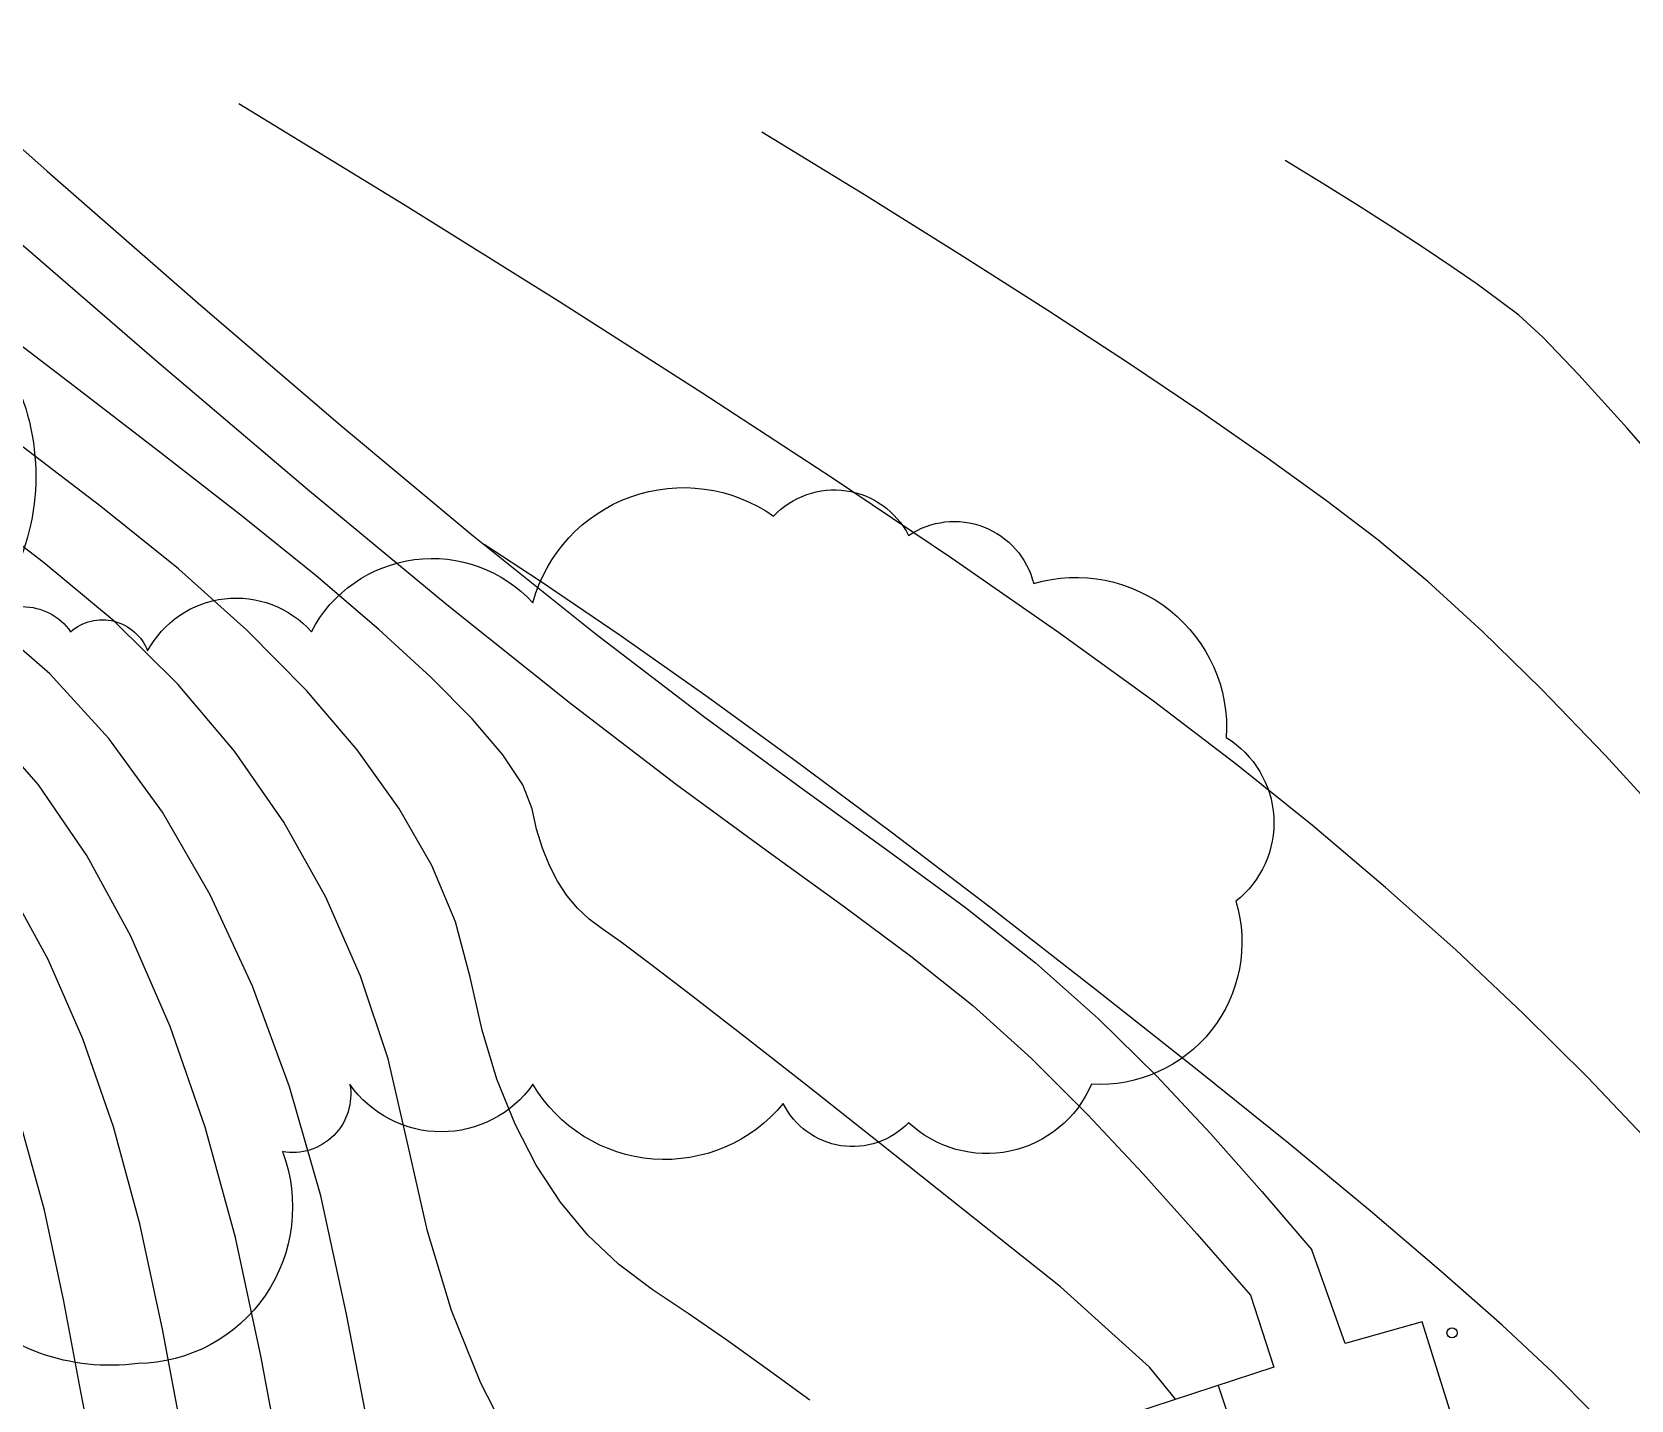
# Model space of a CAD drawing. Extents: x 351134 to 737836, y 2693212 to 3319468.
# Drawn here: x 578336 to 609948, y 3224268 to 3251309 of the extents above; entities that cross this region are included whole.
import ezdxf

# ---------------------------------------------------------------- set-up
doc = ezdxf.new("R2010")
doc.units = 0
doc.linetypes.add('0', pattern=[1, 1])
for name, color, linetype in [('00景观层', 10, 'CONTINUOUS'), ('DGX', 8, 'CONTINUOUS'), ('交通3', 1, '0'), ('原有道路', 7, 'CONTINUOUS'), ('地貌3', 4, '0'), ('房屋2', 8, '0'), ('绿化', 3, 'CONTINUOUS')]:
    doc.layers.add(name, color=color, linetype=linetype)

msp = doc.modelspace()

# ---------------------------------------------------------------- linework, layer by layer
at = {"layer": '00景观层', "color": 1, "linetype": '0', "elevation": -364053.5147705078}
for points in [[(607131.4597991167, 3221629.853359894), (605817.757921153, 3225811.954357815), (604299.0325685095, 3225384.695821472)], [(607495.7842114698, 3220470.045709795), (605817.757921153, 3225811.954357339), (604299.0325685095, 3225384.695821472)]]:
    msp.add_lwpolyline(points, dxfattribs=at)
at = {"layer": '00景观层', "linetype": 'Continuous', "flags": 128}
for points, elevation in [([(602885.0237834591, 3224914.146010716), (597261.4088201139, 3223070.29246221)], -363994.9515380859), ([(602885.0237764011, 3224914.146013899), (597261.408813061, 3223070.292465376)], -363994.9515380859), ([(601786.145961723, 3224553.849335531), (603173.8590585801, 3220364.348916391)], -363514.1165771484), ([(601786.145954666, 3224553.849338711), (603173.8590515351, 3220364.348919575)], -363514.1165771484)]:
    msp.add_lwpolyline(points, dxfattribs=dict(at, elevation=elevation))
at = {"layer": '00景观层', "color": 2, "linetype": '0'}
for points, elevation in [([(602885.0237764011, 3224914.146013899), (597261.408813061, 3223070.292465376)], -363994.9515380859), ([(602885.023776429, 3224914.146013812), (597261.4088132994, 3223070.292465853)], -363994.9515380859), ([(601786.145954666, 3224553.849338711), (603173.8590514159, 3220364.348919575)], -363514.1165771484), ([(601786.1459547852, 3224553.849338711), (603173.8590515351, 3220364.348919575)], -363514.1165771484)]:
    msp.add_lwpolyline(points, dxfattribs=dict(at, elevation=elevation))
at = {"layer": 'DGX', "color": 8, "linetype": 'Continuous'}
for points in [[(613016.4419132998, 3226226.111275756), (612592.4076991889, 3226745.489082674), (611482.150757632, 3228060.240449766), (610316.2241701696, 3229359.405567984), (609094.6279370401, 3230642.984437326), (607817.3620578859, 3231910.977058271), (606484.4265331838, 3233163.383430342), (605095.8213623378, 3234400.203552584), (603651.546545944, 3235621.437426905), (602151.6020835254, 3236827.085052351), (600506.6000494573, 3238079.31992803), (598627.1525177571, 3239440.315552572), (596513.2594883058, 3240910.071927408), (594164.9209613416, 3242488.589051107), (591582.136936507, 3244175.866924623), (588764.9074141595, 3245971.905547003), (585713.2323940608, 3247876.704919199), (582427.1118763301, 3249890.265040735)], [(616395.8552955608, 3228920.106012321), (615388.5277491424, 3230153.929969172), (613764.8163085792, 3232112.04368482), (612231.8835345122, 3233907.643282274), (610789.7294268224, 3235540.728761534), (609438.3539853904, 3237011.300123075), (608177.7572104547, 3238319.357366899), (607007.939101896, 3239464.900493483), (605928.8996598336, 3240447.929501394), (604940.6388841483, 3241268.444391588), (603925.4232337091, 3242041.263158659), (602765.519167504, 3242881.203797201), (601460.9266852948, 3243788.266307215), (600011.6457873199, 3244762.450688223), (598417.6764734599, 3245803.756940702), (596679.0187435958, 3246912.185064653), (594795.6725979659, 3248087.735060076), (592767.6380365703, 3249330.40692697)], [(620030.3225762807, 3231303.930440841), (618184.647799215, 3233562.370856146), (616047.4818596456, 3236163.846919397), (614147.5428987357, 3238455.880996565), (612484.8309166047, 3240438.473086218), (611059.3459128949, 3242111.62318931), (609871.087887964, 3243475.331304888), (608920.0568415734, 3244529.597433905), (608206.2527739618, 3245274.421576361), (607729.6756847713, 3245709.803730825), (607344.2464179609, 3246003.206389288), (606903.8858171317, 3246322.092041353), (606408.5938822839, 3246666.460686544), (605858.3706131789, 3247036.312324862), (605253.2160101745, 3247431.646956781), (604593.1300730321, 3247852.464582304), (603878.1128019902, 3248298.765200953), (603108.1641968105, 3248770.548812727)], [(589946.607532582, 3220665.193265299), (589535.2639246795, 3221056.50824962), (588660.2195880029, 3222110.957885603), (587884.5968442771, 3223292.838691572), (587208.3956932637, 3224602.150667051), (586631.616135082, 3226038.893812994), (586154.2581697318, 3227603.0681294), (585776.3217973325, 3229294.673615316), (585376.2855841729, 3231010.783159117), (584832.6280968997, 3232648.469646791), (584145.349335632, 3234207.733078817), (583314.4493001315, 3235688.573455194), (582339.9279905173, 3237090.9907764), (581221.7854067895, 3238414.985041956), (579960.0215488288, 3239660.556251863), (578554.6364168737, 3240827.704406122), (577152.4749605271, 3241904.300436358)], [(589946.607532582, 3220665.193265299), (589535.2639246795, 3221056.50824962), (588660.2195880029, 3222110.957885603), (587884.5968442771, 3223292.838691572), (587208.3956932637, 3224602.150667051), (586631.616135082, 3226038.893812994), (586154.2581697318, 3227603.0681294), (585776.3217973325, 3229294.673615316), (585376.2855841729, 3231010.783159117), (584832.6280968997, 3232648.469646791), (584145.349335632, 3234207.733078817), (583314.4493001315, 3235688.573455194), (582339.9279905173, 3237090.9907764), (581221.7854067895, 3238414.985041956), (579960.0215488288, 3239660.556251863), (578554.6364168737, 3240827.704406122), (577152.4749605271, 3241904.300436358)], [(589946.607532582, 3220665.193265299), (589535.2639246795, 3221056.50824962), (588660.2195880029, 3222110.957885603), (587884.5968442771, 3223292.838691572), (587208.3956932637, 3224602.150667051), (586631.616135082, 3226038.893812994), (586154.2581697318, 3227603.0681294), (585776.3217973325, 3229294.673615316), (585376.2855841729, 3231010.783159117), (584832.6280968997, 3232648.469646791), (584145.349335632, 3234207.733078817), (583314.4493001315, 3235688.573455194), (582339.9279905173, 3237090.9907764), (581221.7854067895, 3238414.985041956), (579960.0215488288, 3239660.556251863), (578554.6364168737, 3240827.704406122), (577152.4749605271, 3241904.300436358)], [(589946.607532582, 3220665.193265299), (589535.2639246795, 3221056.50824962), (588660.2195880029, 3222110.957885603), (587884.5968442771, 3223292.838691572), (587208.3956932637, 3224602.150667051), (586631.616135082, 3226038.893812994), (586154.2581697318, 3227603.0681294), (585776.3217973325, 3229294.673615316), (585376.2855841729, 3231010.783159117), (584832.6280968997, 3232648.469646791), (584145.349335632, 3234207.733078817), (583314.4493001315, 3235688.573455194), (582339.9279905173, 3237090.9907764), (581221.7854067895, 3238414.985041956), (579960.0215488288, 3239660.556251863), (578554.6364168737, 3240827.704406122), (577152.4749605271, 3241904.300436358)], [(589946.607532582, 3220665.193265299), (589535.2639246795, 3221056.50824962), (588660.2195880029, 3222110.957885603), (587884.5968442771, 3223292.838691572), (587208.3956932637, 3224602.150667051), (586631.616135082, 3226038.893812994), (586154.2581697318, 3227603.0681294), (585776.3217973325, 3229294.673615316), (585376.2855841729, 3231010.783159117), (584832.6280968997, 3232648.469646791), (584145.349335632, 3234207.733078817), (583314.4493001315, 3235688.573455194), (582339.9279905173, 3237090.9907764), (581221.7854067895, 3238414.985041956), (579960.0215488288, 3239660.556251863), (578554.6364168737, 3240827.704406122), (577152.4749605271, 3241904.300436358)], [(589946.607532582, 3220665.193265299), (589535.2639246795, 3221056.50824962), (588660.2195880029, 3222110.957885603), (587884.5968442771, 3223292.838691572), (587208.3956932637, 3224602.150667051), (586631.616135082, 3226038.893812994), (586154.2581697318, 3227603.0681294), (585776.3217973325, 3229294.673615316), (585376.2855841729, 3231010.783159117), (584832.6280968997, 3232648.469646791), (584145.349335632, 3234207.733078817), (583314.4493001315, 3235688.573455194), (582339.9279905173, 3237090.9907764), (581221.7854067895, 3238414.985041956), (579960.0215488288, 3239660.556251863), (578554.6364168737, 3240827.704406122), (577152.4749605271, 3241904.300436358)], [(589946.607532582, 3220665.193265299), (589535.2639246795, 3221056.50824962), (588660.2195880029, 3222110.957885603), (587884.5968442771, 3223292.838691572), (587208.3956932637, 3224602.150667051), (586631.616135082, 3226038.893812994), (586154.2581697318, 3227603.0681294), (585776.3217973325, 3229294.673615316), (585376.2855841729, 3231010.783159117), (584832.6280968997, 3232648.469646791), (584145.349335632, 3234207.733078817), (583314.4493001315, 3235688.573455194), (582339.9279905173, 3237090.9907764), (581221.7854067895, 3238414.985041956), (579960.0215488288, 3239660.556251863), (578554.6364168737, 3240827.704406122), (577152.4749605271, 3241904.300436358)], [(589946.607532582, 3220665.193265299), (589535.2639246795, 3221056.50824962), (588660.2195880029, 3222110.957885603), (587884.5968442771, 3223292.838691572), (587208.3956932637, 3224602.150667051), (586631.616135082, 3226038.893812994), (586154.2581697318, 3227603.0681294), (585776.3217973325, 3229294.673615316), (585376.2855841729, 3231010.783159117), (584832.6280968997, 3232648.469646791), (584145.349335632, 3234207.733078817), (583314.4493001315, 3235688.573455194), (582339.9279905173, 3237090.9907764), (581221.7854067895, 3238414.985041956), (579960.0215488288, 3239660.556251863), (578554.6364168737, 3240827.704406122), (577152.4749605271, 3241904.300436358)], [(589946.607532582, 3220665.193265299), (589535.2639246795, 3221056.50824962), (588660.2195880029, 3222110.957885603), (587884.5968442771, 3223292.838691572), (587208.3956932637, 3224602.150667051), (586631.616135082, 3226038.893812994), (586154.2581697318, 3227603.0681294), (585776.3217973325, 3229294.673615316), (585376.2855841729, 3231010.783159117), (584832.6280968997, 3232648.469646791), (584145.349335632, 3234207.733078817), (583314.4493001315, 3235688.573455194), (582339.9279905173, 3237090.9907764), (581221.7854067895, 3238414.985041956), (579960.0215488288, 3239660.556251863), (578554.6364168737, 3240827.704406122), (577152.4749605271, 3241904.300436358)], [(589946.607532582, 3220665.193265299), (589535.2639246795, 3221056.50824962), (588660.2195880029, 3222110.957885603), (587884.5968442771, 3223292.838691572), (587208.3956932637, 3224602.150667051), (586631.616135082, 3226038.893812994), (586154.2581697318, 3227603.0681294), (585776.3217973325, 3229294.673615316), (585376.2855841729, 3231010.783159117), (584832.6280968997, 3232648.469646791), (584145.349335632, 3234207.733078817), (583314.4493001315, 3235688.573455194), (582339.9279905173, 3237090.9907764), (581221.7854067895, 3238414.985041956), (579960.0215488288, 3239660.556251863), (578554.6364168737, 3240827.704406122), (577152.4749605271, 3241904.300436358)], [(589946.607532582, 3220665.193265299), (589535.2639246795, 3221056.50824962), (588660.2195880029, 3222110.957885603), (587884.5968442771, 3223292.838691572), (587208.3956932637, 3224602.150667051), (586631.616135082, 3226038.893812994), (586154.2581697318, 3227603.0681294), (585776.3217973325, 3229294.673615316), (585376.2855841729, 3231010.783159117), (584832.6280968997, 3232648.469646791), (584145.349335632, 3234207.733078817), (583314.4493001315, 3235688.573455194), (582339.9279905173, 3237090.9907764), (581221.7854067895, 3238414.985041956), (579960.0215488288, 3239660.556251863), (578554.6364168737, 3240827.704406122), (577152.4749605271, 3241904.300436358)], [(589946.607532582, 3220665.193265299), (589535.2639246795, 3221056.50824962), (588660.2195880029, 3222110.957885603), (587884.5968442771, 3223292.838691572), (587208.3956932637, 3224602.150667051), (586631.616135082, 3226038.893812994), (586154.2581697318, 3227603.0681294), (585776.3217973325, 3229294.673615316), (585376.2855841729, 3231010.783159117), (584832.6280968997, 3232648.469646791), (584145.349335632, 3234207.733078817), (583314.4493001315, 3235688.573455194), (582339.9279905173, 3237090.9907764), (581221.7854067895, 3238414.985041956), (579960.0215488288, 3239660.556251863), (578554.6364168737, 3240827.704406122), (577152.4749605271, 3241904.300436358)], [(589946.607532582, 3220665.193265299), (589535.2639246795, 3221056.50824962), (588660.2195880029, 3222110.957885603), (587884.5968442771, 3223292.838691572), (587208.3956932637, 3224602.150667051), (586631.616135082, 3226038.893812994), (586154.2581697318, 3227603.0681294), (585776.3217973325, 3229294.673615316), (585376.2855841729, 3231010.783159117), (584832.6280968997, 3232648.469646791), (584145.349335632, 3234207.733078817), (583314.4493001315, 3235688.573455194), (582339.9279905173, 3237090.9907764), (581221.7854067895, 3238414.985041956), (579960.0215488288, 3239660.556251863), (578554.6364168737, 3240827.704406122), (577152.4749605271, 3241904.300436358)], [(589946.607532582, 3220665.193265299), (589535.2639246795, 3221056.50824962), (588660.2195880029, 3222110.957885603), (587884.5968442771, 3223292.838691572), (587208.3956932637, 3224602.150667051), (586631.616135082, 3226038.893812994), (586154.2581697318, 3227603.0681294), (585776.3217973325, 3229294.673615316), (585376.2855841729, 3231010.783159117), (584832.6280968997, 3232648.469646791), (584145.349335632, 3234207.733078817), (583314.4493001315, 3235688.573455194), (582339.9279905173, 3237090.9907764), (581221.7854067895, 3238414.985041956), (579960.0215488288, 3239660.556251863), (578554.6364168737, 3240827.704406122), (577152.4749605271, 3241904.300436358)], [(589946.607532582, 3220665.193265299), (589535.2639246795, 3221056.50824962), (588660.2195880029, 3222110.957885603), (587884.5968442771, 3223292.838691572), (587208.3956932637, 3224602.150667051), (586631.616135082, 3226038.893812994), (586154.2581697318, 3227603.0681294), (585776.3217973325, 3229294.673615316), (585376.2855841729, 3231010.783159117), (584832.6280968997, 3232648.469646791), (584145.349335632, 3234207.733078817), (583314.4493001315, 3235688.573455194), (582339.9279905173, 3237090.9907764), (581221.7854067895, 3238414.985041956), (579960.0215488288, 3239660.556251863), (578554.6364168737, 3240827.704406122), (577152.4749605271, 3241904.300436358)], [(589946.607532582, 3220665.193265299), (589535.2639246795, 3221056.50824962), (588660.2195880029, 3222110.957885603), (587884.5968442771, 3223292.838691572), (587208.3956932637, 3224602.150667051), (586631.616135082, 3226038.893812994), (586154.2581697318, 3227603.0681294), (585776.3217973325, 3229294.673615316), (585376.2855841729, 3231010.783159117), (584832.6280968997, 3232648.469646791), (584145.349335632, 3234207.733078817), (583314.4493001315, 3235688.573455194), (582339.9279905173, 3237090.9907764), (581221.7854067895, 3238414.985041956), (579960.0215488288, 3239660.556251863), (578554.6364168737, 3240827.704406122), (577152.4749605271, 3241904.300436358)], [(589946.607532582, 3220665.193265299), (589535.2639246795, 3221056.50824962), (588660.2195880029, 3222110.957885603), (587884.5968442771, 3223292.838691572), (587208.3956932637, 3224602.150667051), (586631.616135082, 3226038.893812994), (586154.2581697318, 3227603.0681294), (585776.3217973325, 3229294.673615316), (585376.2855841729, 3231010.783159117), (584832.6280968997, 3232648.469646791), (584145.349335632, 3234207.733078817), (583314.4493001315, 3235688.573455194), (582339.9279905173, 3237090.9907764), (581221.7854067895, 3238414.985041956), (579960.0215488288, 3239660.556251863), (578554.6364168737, 3240827.704406122), (577152.4749605271, 3241904.300436358)], [(589946.607532582, 3220665.193265299), (589535.2639246795, 3221056.50824962), (588660.2195880029, 3222110.957885603), (587884.5968442771, 3223292.838691572), (587208.3956932637, 3224602.150667051), (586631.616135082, 3226038.893812994), (586154.2581697318, 3227603.0681294), (585776.3217973325, 3229294.673615316), (585376.2855841729, 3231010.783159117), (584832.6280968997, 3232648.469646791), (584145.349335632, 3234207.733078817), (583314.4493001315, 3235688.573455194), (582339.9279905173, 3237090.9907764), (581221.7854067895, 3238414.985041956), (579960.0215488288, 3239660.556251863), (578554.6364168737, 3240827.704406122), (577152.4749605271, 3241904.300436358)], [(589946.607532582, 3220665.193265299), (589535.2639246795, 3221056.50824962), (588660.2195880029, 3222110.957885603), (587884.5968442771, 3223292.838691572), (587208.3956932637, 3224602.150667051), (586631.616135082, 3226038.893812994), (586154.2581697318, 3227603.0681294), (585776.3217973325, 3229294.673615316), (585376.2855841729, 3231010.783159117), (584832.6280968997, 3232648.469646791), (584145.349335632, 3234207.733078817), (583314.4493001315, 3235688.573455194), (582339.9279905173, 3237090.9907764), (581221.7854067895, 3238414.985041956), (579960.0215488288, 3239660.556251863), (578554.6364168737, 3240827.704406122), (577152.4749605271, 3241904.300436358)], [(589917.4947100494, 3220692.888563017), (589535.2639246795, 3221056.50824962), (588660.2195880029, 3222110.957885603), (587884.5968442771, 3223292.838691572), (587208.3956932637, 3224602.150667051), (586631.616135082, 3226038.893812994), (586154.2581697318, 3227603.0681294), (585776.3217973325, 3229294.673615316), (585376.2855841729, 3231010.783159117), (584832.6280968997, 3232648.469646791), (584145.349335632, 3234207.733078817), (583314.4493001315, 3235688.573455194), (582339.9279905173, 3237090.9907764), (581221.7854067895, 3238414.985041956), (579960.0215488288, 3239660.556251863), (578554.6364168737, 3240827.704406122), (577152.4749605271, 3241904.300436358)], [(585996.6422900769, 3219368.000414709), (585841.378272495, 3219936.437073568), (585427.571626744, 3221669.872466425), (584997.9820830438, 3223679.539627413), (584552.6096413943, 3225965.438555578), (584044.4415627334, 3228301.506479124), (583426.465108237, 3230461.680622915), (582698.680277786, 3232445.960987906), (581861.0870714996, 3234254.347574095), (580913.6854893777, 3235886.840381006), (579856.4755314204, 3237343.439409117), (578689.4571975085, 3238624.144658426), (577412.6304878804, 3239728.956128935)], [(584067.4474095914, 3218734.44096456), (584021.7734365079, 3218973.319634298), (583688.8819050405, 3220729.952233652), (583304.0023696038, 3222774.068670134), (582867.1348300788, 3225105.668943266), (582359.0605080936, 3227482.914281706), (581760.5606257531, 3229663.965913157), (581071.6351825807, 3231648.823837618), (580292.284179053, 3233437.488054613), (579422.5076148126, 3235029.958564619), (578462.3054900977, 3236426.235367159), (577411.6778046701, 3237626.318462233)], [(582362.2857942197, 3218174.45541511), (582255.4543382737, 3218698.134960989), (581974.1245748613, 3220117.440016607), (581657.1451623056, 3221751.745182852), (581304.5161007259, 3223601.050459723), (580916.2373900029, 3225665.355847696), (580470.4652535531, 3227751.093480448), (579945.3559146735, 3229664.695494513), (579340.909373245, 3231406.161889414), (578657.1256293866, 3232975.492664198), (577894.0046832177, 3234372.687820772)], [(580702.8755300853, 3217629.494891027), (580470.676418266, 3218665.154085974), (580208.2317128989, 3219892.099050859), (579926.4757133338, 3221261.560400347), (579625.4084196899, 3222773.538133482), (579305.0298318479, 3224428.032250265), (578965.3399499271, 3226225.04275165), (578581.8699988935, 3228019.27267919), (578130.1512034747, 3229665.425075392)]]:
    msp.add_lwpolyline(points, dxfattribs=at)
for points, elevation in [([(600948.3872154567, 3224279.167579512), (600427.2370895955, 3224918.198342661), (598667.4434282396, 3226505.373792986), (596777.8526857707, 3228010.318449358), (595104.5375878427, 3229337.964824537), (593647.4981343362, 3230488.312919477), (592406.7343251321, 3231461.362733225), (591382.2461604688, 3232257.114266256), (590574.033640227, 3232875.567518572), (589982.0967644069, 3233316.722489695), (589606.4355330083, 3233580.579180101), (589350.7480276439, 3233770.957107405), (589118.7323301646, 3233991.675789694), (588910.3884405706, 3234242.735226969), (588725.7163586232, 3234524.135418753), (588564.7160845611, 3234835.876365522), (588427.3876183841, 3235177.958066801), (588313.7309599731, 3235550.380523066), (588223.746109328, 3235953.143734316), (588039.9736272905, 3236429.336518148), (587644.954074702, 3237022.04769359), (587038.6874513242, 3237731.277260164), (586221.1737573955, 3238557.025217871), (585192.4129929158, 3239499.29156671), (583952.4051575277, 3240558.076307158), (582501.1502515886, 3241733.379438738), (580838.6482752177, 3243025.200961451), (579174.4496447656, 3244298.192448954), (577718.1047772977, 3245417.005475382)], 11698.00000000006), ([(600948.3872154567, 3224279.167579512), (600427.2370895955, 3224918.198342661), (598667.4434282396, 3226505.373792986), (596777.8526857707, 3228010.318449358), (595104.5375878427, 3229337.964824537), (593647.4981343362, 3230488.312919477), (592406.7343251321, 3231461.362733225), (591382.2461604688, 3232257.114266256), (590574.033640227, 3232875.567518572), (589982.0967644069, 3233316.722489695), (589606.4355330083, 3233580.579180101), (589350.7480276439, 3233770.957107405), (589118.7323301646, 3233991.675789694), (588910.3884405706, 3234242.735226969), (588725.7163586232, 3234524.135418753), (588564.7160845611, 3234835.876365522), (588427.3876183841, 3235177.958066801), (588313.7309599731, 3235550.380523066), (588223.746109328, 3235953.143734316), (588039.9736272905, 3236429.336518148), (587644.954074702, 3237022.04769359), (587038.6874513242, 3237731.277260164), (586221.1737573955, 3238557.025217871), (585192.4129929158, 3239499.29156671), (583952.4051575277, 3240558.076307158), (582501.1502515886, 3241733.379438738), (580838.6482752177, 3243025.200961451), (579174.4496447656, 3244298.192448954), (577718.1047772977, 3245417.005475382)], 11698.00000000006), ([(600948.3872154567, 3224279.167579512), (600427.2370895955, 3224918.198342661), (598667.4434282396, 3226505.373792986), (596777.8526857707, 3228010.318449358), (595104.5375878427, 3229337.964824537), (593647.4981343362, 3230488.312919477), (592406.7343251321, 3231461.362733225), (591382.2461604688, 3232257.114266256), (590574.033640227, 3232875.567518572), (589982.0967644069, 3233316.722489695), (589606.4355330083, 3233580.579180101), (589350.7480276439, 3233770.957107405), (589118.7323301646, 3233991.675789694), (588910.3884405706, 3234242.735226969), (588725.7163586232, 3234524.135418753), (588564.7160845611, 3234835.876365522), (588427.3876183841, 3235177.958066801), (588313.7309599731, 3235550.380523066), (588223.746109328, 3235953.143734316), (588039.9736272905, 3236429.336518148), (587644.954074702, 3237022.04769359), (587038.6874513242, 3237731.277260164), (586221.1737573955, 3238557.025217871), (585192.4129929158, 3239499.29156671), (583952.4051575277, 3240558.076307158), (582501.1502515886, 3241733.379438738), (580838.6482752177, 3243025.200961451), (579174.4496447656, 3244298.192448954), (577718.1047772977, 3245417.005475382)], 11698.00000000006), ([(600948.3872154567, 3224279.167579512), (600427.2370895955, 3224918.198342661), (598667.4434282396, 3226505.373792986), (596777.8526857707, 3228010.318449358), (595104.5375878427, 3229337.964824537), (593647.4981343362, 3230488.312919477), (592406.7343251321, 3231461.362733225), (591382.2461604688, 3232257.114266256), (590574.033640227, 3232875.567518572), (589982.0967644069, 3233316.722489695), (589606.4355330083, 3233580.579180101), (589350.7480276439, 3233770.957107405), (589118.7323301646, 3233991.675789694), (588910.3884405706, 3234242.735226969), (588725.7163586232, 3234524.135418753), (588564.7160845611, 3234835.876365522), (588427.3876183841, 3235177.958066801), (588313.7309599731, 3235550.380523066), (588223.746109328, 3235953.143734316), (588039.9736272905, 3236429.336518148), (587644.954074702, 3237022.04769359), (587038.6874513242, 3237731.277260164), (586221.1737573955, 3238557.025217871), (585192.4129929158, 3239499.29156671), (583952.4051575277, 3240558.076307158), (582501.1502515886, 3241733.379438738), (580838.6482752177, 3243025.200961451), (579174.4496447656, 3244298.192448954), (577718.1047772977, 3245417.005475382)], 11698.00000000006), ([(600948.3872154567, 3224279.167579512), (600427.2370895955, 3224918.198342661), (598667.4434282396, 3226505.373792986), (596777.8526857707, 3228010.318449358), (595104.5375878427, 3229337.964824537), (593647.4981343362, 3230488.312919477), (592406.7343251321, 3231461.362733225), (591382.2461604688, 3232257.114266256), (590574.033640227, 3232875.567518572), (589982.0967644069, 3233316.722489695), (589606.4355330083, 3233580.579180101), (589350.7480276439, 3233770.957107405), (589118.7323301646, 3233991.675789694), (588910.3884405706, 3234242.735226969), (588725.7163586232, 3234524.135418753), (588564.7160845611, 3234835.876365522), (588427.3876183841, 3235177.958066801), (588313.7309599731, 3235550.380523066), (588223.746109328, 3235953.143734316), (588039.9736272905, 3236429.336518148), (587644.954074702, 3237022.04769359), (587038.6874513242, 3237731.277260164), (586221.1737573955, 3238557.025217871), (585192.4129929158, 3239499.29156671), (583952.4051575277, 3240558.076307158), (582501.1502515886, 3241733.379438738), (580838.6482752177, 3243025.200961451), (579174.4496447656, 3244298.192448954), (577718.1047772977, 3245417.005475382)], 11698.00000000006), ([(600948.3872154567, 3224279.167579512), (600427.2370895955, 3224918.198342661), (598667.4434282396, 3226505.373792986), (596777.8526857707, 3228010.318449358), (595104.5375878427, 3229337.964824537), (593647.4981343362, 3230488.312919477), (592406.7343251321, 3231461.362733225), (591382.2461604688, 3232257.114266256), (590574.033640227, 3232875.567518572), (589982.0967644069, 3233316.722489695), (589606.4355330083, 3233580.579180101), (589350.7480276439, 3233770.957107405), (589118.7323301646, 3233991.675789694), (588910.3884405706, 3234242.735226969), (588725.7163586232, 3234524.135418753), (588564.7160845611, 3234835.876365522), (588427.3876183841, 3235177.958066801), (588313.7309599731, 3235550.380523066), (588223.746109328, 3235953.143734316), (588039.9736272905, 3236429.336518148), (587644.954074702, 3237022.04769359), (587038.6874513242, 3237731.277260164), (586221.1737573955, 3238557.025217871), (585192.4129929158, 3239499.29156671), (583952.4051575277, 3240558.076307158), (582501.1502515886, 3241733.379438738), (580838.6482752177, 3243025.200961451), (579174.4496447656, 3244298.192448954), (577718.1047772977, 3245417.005475382)], 11698.00000000006), ([(600948.3872154567, 3224279.167579512), (600427.2370895955, 3224918.198342661), (598667.4434282396, 3226505.373792986), (596777.8526857707, 3228010.318449358), (595104.5375878427, 3229337.964824537), (593647.4981343362, 3230488.312919477), (592406.7343251321, 3231461.362733225), (591382.2461604688, 3232257.114266256), (590574.033640227, 3232875.567518572), (589982.0967644069, 3233316.722489695), (589606.4355330083, 3233580.579180101), (589350.7480276439, 3233770.957107405), (589118.7323301646, 3233991.675789694), (588910.3884405706, 3234242.735226969), (588725.7163586232, 3234524.135418753), (588564.7160845611, 3234835.876365522), (588427.3876183841, 3235177.958066801), (588313.7309599731, 3235550.380523066), (588223.746109328, 3235953.143734316), (588039.9736272905, 3236429.336518148), (587644.954074702, 3237022.04769359), (587038.6874513242, 3237731.277260164), (586221.1737573955, 3238557.025217871), (585192.4129929158, 3239499.29156671), (583952.4051575277, 3240558.076307158), (582501.1502515886, 3241733.379438738), (580838.6482752177, 3243025.200961451), (579174.4496447656, 3244298.192448954), (577718.1047772977, 3245417.005475382)], 11698.00000000006), ([(600948.3872154567, 3224279.167579512), (600427.2370895955, 3224918.198342661), (598667.4434282396, 3226505.373792986), (596777.8526857707, 3228010.318449358), (595104.5375878427, 3229337.964824537), (593647.4981343362, 3230488.312919477), (592406.7343251321, 3231461.362733225), (591382.2461604688, 3232257.114266256), (590574.033640227, 3232875.567518572), (589982.0967644069, 3233316.722489695), (589606.4355330083, 3233580.579180101), (589350.7480276439, 3233770.957107405), (589118.7323301646, 3233991.675789694), (588910.3884405706, 3234242.735226969), (588725.7163586232, 3234524.135418753), (588564.7160845611, 3234835.876365522), (588427.3876183841, 3235177.958066801), (588313.7309599731, 3235550.380523066), (588223.746109328, 3235953.143734316), (588039.9736272905, 3236429.336518148), (587644.954074702, 3237022.04769359), (587038.6874513242, 3237731.277260164), (586221.1737573955, 3238557.025217871), (585192.4129929158, 3239499.29156671), (583952.4051575277, 3240558.076307158), (582501.1502515886, 3241733.379438738), (580838.6482752177, 3243025.200961451), (579174.4496447656, 3244298.192448954), (577718.1047772977, 3245417.005475382)], 11698.00000000006), ([(600948.3872154567, 3224279.167579512), (600427.2370895955, 3224918.198342661), (598667.4434282396, 3226505.373792986), (596777.8526857707, 3228010.318449358), (595104.5375878427, 3229337.964824537), (593647.4981343362, 3230488.312919477), (592406.7343251321, 3231461.362733225), (591382.2461604688, 3232257.114266256), (590574.033640227, 3232875.567518572), (589982.0967644069, 3233316.722489695), (589606.4355330083, 3233580.579180101), (589350.7480276439, 3233770.957107405), (589118.7323301646, 3233991.675789694), (588910.3884405706, 3234242.735226969), (588725.7163586232, 3234524.135418753), (588564.7160845611, 3234835.876365522), (588427.3876183841, 3235177.958066801), (588313.7309599731, 3235550.380523066), (588223.746109328, 3235953.143734316), (588039.9736272905, 3236429.336518148), (587644.954074702, 3237022.04769359), (587038.6874513242, 3237731.277260164), (586221.1737573955, 3238557.025217871), (585192.4129929158, 3239499.29156671), (583952.4051575277, 3240558.076307158), (582501.1502515886, 3241733.379438738), (580838.6482752177, 3243025.200961451), (579174.4496447656, 3244298.192448954), (577718.1047772977, 3245417.005475382)], 11698.00000000006), ([(600948.3872154567, 3224279.167579512), (600427.2370895955, 3224918.198342661), (598667.4434282396, 3226505.373792986), (596777.8526857707, 3228010.318449358), (595104.5375878427, 3229337.964824537), (593647.4981343362, 3230488.312919477), (592406.7343251321, 3231461.362733225), (591382.2461604688, 3232257.114266256), (590574.033640227, 3232875.567518572), (589982.0967644069, 3233316.722489695), (589606.4355330083, 3233580.579180101), (589350.7480276439, 3233770.957107405), (589118.7323301646, 3233991.675789694), (588910.3884405706, 3234242.735226969), (588725.7163586232, 3234524.135418753), (588564.7160845611, 3234835.876365522), (588427.3876183841, 3235177.958066801), (588313.7309599731, 3235550.380523066), (588223.746109328, 3235953.143734316), (588039.9736272905, 3236429.336518148), (587644.954074702, 3237022.04769359), (587038.6874513242, 3237731.277260164), (586221.1737573955, 3238557.025217871), (585192.4129929158, 3239499.29156671), (583952.4051575277, 3240558.076307158), (582501.1502515886, 3241733.379438738), (580838.6482752177, 3243025.200961451), (579174.4496447656, 3244298.192448954), (577718.1047772977, 3245417.005475382)], 11698.00000000006), ([(600948.3872154567, 3224279.167579512), (600427.2370895955, 3224918.198342661), (598667.4434282396, 3226505.373792986), (596777.8526857707, 3228010.318449358), (595104.5375878427, 3229337.964824537), (593647.4981343362, 3230488.312919477), (592406.7343251321, 3231461.362733225), (591382.2461604688, 3232257.114266256), (590574.033640227, 3232875.567518572), (589982.0967644069, 3233316.722489695), (589606.4355330083, 3233580.579180101), (589350.7480276439, 3233770.957107405), (589118.7323301646, 3233991.675789694), (588910.3884405706, 3234242.735226969), (588725.7163586232, 3234524.135418753), (588564.7160845611, 3234835.876365522), (588427.3876183841, 3235177.958066801), (588313.7309599731, 3235550.380523066), (588223.746109328, 3235953.143734316), (588039.9736272905, 3236429.336518148), (587644.954074702, 3237022.04769359), (587038.6874513242, 3237731.277260164), (586221.1737573955, 3238557.025217871), (585192.4129929158, 3239499.29156671), (583952.4051575277, 3240558.076307158), (582501.1502515886, 3241733.379438738), (580838.6482752177, 3243025.200961451), (579174.4496447656, 3244298.192448954), (577718.1047772977, 3245417.005475382)], 11698.00000000006), ([(600948.3872154567, 3224279.167579512), (600427.2370895955, 3224918.198342661), (598667.4434282396, 3226505.373792986), (596777.8526857707, 3228010.318449358), (595104.5375878427, 3229337.964824537), (593647.4981343362, 3230488.312919477), (592406.7343251321, 3231461.362733225), (591382.2461604688, 3232257.114266256), (590574.033640227, 3232875.567518572), (589982.0967644069, 3233316.722489695), (589606.4355330083, 3233580.579180101), (589350.7480276439, 3233770.957107405), (589118.7323301646, 3233991.675789694), (588910.3884405706, 3234242.735226969), (588725.7163586232, 3234524.135418753), (588564.7160845611, 3234835.876365522), (588427.3876183841, 3235177.958066801), (588313.7309599731, 3235550.380523066), (588223.746109328, 3235953.143734316), (588039.9736272905, 3236429.336518148), (587644.954074702, 3237022.04769359), (587038.6874513242, 3237731.277260164), (586221.1737573955, 3238557.025217871), (585192.4129929158, 3239499.29156671), (583952.4051575277, 3240558.076307158), (582501.1502515886, 3241733.379438738), (580838.6482752177, 3243025.200961451), (579174.4496447656, 3244298.192448954), (577718.1047772977, 3245417.005475382)], 11698.00000000006), ([(600948.3872154567, 3224279.167579512), (600427.2370895955, 3224918.198342661), (598667.4434282396, 3226505.373792986), (596777.8526857707, 3228010.318449358), (595104.5375878427, 3229337.964824537), (593647.4981343362, 3230488.312919477), (592406.7343251321, 3231461.362733225), (591382.2461604688, 3232257.114266256), (590574.033640227, 3232875.567518572), (589982.0967644069, 3233316.722489695), (589606.4355330083, 3233580.579180101), (589350.7480276439, 3233770.957107405), (589118.7323301646, 3233991.675789694), (588910.3884405706, 3234242.735226969), (588725.7163586232, 3234524.135418753), (588564.7160845611, 3234835.876365522), (588427.3876183841, 3235177.958066801), (588313.7309599731, 3235550.380523066), (588223.746109328, 3235953.143734316), (588039.9736272905, 3236429.336518148), (587644.954074702, 3237022.04769359), (587038.6874513242, 3237731.277260164), (586221.1737573955, 3238557.025217871), (585192.4129929158, 3239499.29156671), (583952.4051575277, 3240558.076307158), (582501.1502515886, 3241733.379438738), (580838.6482752177, 3243025.200961451), (579174.4496447656, 3244298.192448954), (577718.1047772977, 3245417.005475382)], 11698.00000000006), ([(600948.3872154567, 3224279.167579512), (600427.2370895955, 3224918.198342661), (598667.4434282396, 3226505.373792986), (596777.8526857707, 3228010.318449358), (595104.5375878427, 3229337.964824537), (593647.4981343362, 3230488.312919477), (592406.7343251321, 3231461.362733225), (591382.2461604688, 3232257.114266256), (590574.033640227, 3232875.567518572), (589982.0967644069, 3233316.722489695), (589606.4355330083, 3233580.579180101), (589350.7480276439, 3233770.957107405), (589118.7323301646, 3233991.675789694), (588910.3884405706, 3234242.735226969), (588725.7163586232, 3234524.135418753), (588564.7160845611, 3234835.876365522), (588427.3876183841, 3235177.958066801), (588313.7309599731, 3235550.380523066), (588223.746109328, 3235953.143734316), (588039.9736272905, 3236429.336518148), (587644.954074702, 3237022.04769359), (587038.6874513242, 3237731.277260164), (586221.1737573955, 3238557.025217871), (585192.4129929158, 3239499.29156671), (583952.4051575277, 3240558.076307158), (582501.1502515886, 3241733.379438738), (580838.6482752177, 3243025.200961451), (579174.4496447656, 3244298.192448954), (577718.1047772977, 3245417.005475382)], 11698.00000000006), ([(600948.3872154567, 3224279.167579512), (600427.2370895955, 3224918.198342661), (598667.4434282396, 3226505.373792986), (596777.8526857707, 3228010.318449358), (595104.5375878427, 3229337.964824537), (593647.4981343362, 3230488.312919477), (592406.7343251321, 3231461.362733225), (591382.2461604688, 3232257.114266256), (590574.033640227, 3232875.567518572), (589982.0967644069, 3233316.722489695), (589606.4355330083, 3233580.579180101), (589350.7480276439, 3233770.957107405), (589118.7323301646, 3233991.675789694), (588910.3884405706, 3234242.735226969), (588725.7163586232, 3234524.135418753), (588564.7160845611, 3234835.876365522), (588427.3876183841, 3235177.958066801), (588313.7309599731, 3235550.380523066), (588223.746109328, 3235953.143734316), (588039.9736272905, 3236429.336518148), (587644.954074702, 3237022.04769359), (587038.6874513242, 3237731.277260164), (586221.1737573955, 3238557.025217871), (585192.4129929158, 3239499.29156671), (583952.4051575277, 3240558.076307158), (582501.1502515886, 3241733.379438738), (580838.6482752177, 3243025.200961451), (579174.4496447656, 3244298.192448954), (577718.1047772977, 3245417.005475382)], 11698.00000000006), ([(600948.3872154567, 3224279.167579512), (600427.2370895955, 3224918.198342661), (598667.4434282396, 3226505.373792986), (596777.8526857707, 3228010.318449358), (595104.5375878427, 3229337.964824537), (593647.4981343362, 3230488.312919477), (592406.7343251321, 3231461.362733225), (591382.2461604688, 3232257.114266256), (590574.033640227, 3232875.567518572), (589982.0967644069, 3233316.722489695), (589606.4355330083, 3233580.579180101), (589350.7480276439, 3233770.957107405), (589118.7323301646, 3233991.675789694), (588910.3884405706, 3234242.735226969), (588725.7163586232, 3234524.135418753), (588564.7160845611, 3234835.876365522), (588427.3876183841, 3235177.958066801), (588313.7309599731, 3235550.380523066), (588223.746109328, 3235953.143734316), (588039.9736272905, 3236429.336518148), (587644.954074702, 3237022.04769359), (587038.6874513242, 3237731.277260164), (586221.1737573955, 3238557.025217871), (585192.4129929158, 3239499.29156671), (583952.4051575277, 3240558.076307158), (582501.1502515886, 3241733.379438738), (580838.6482752177, 3243025.200961451), (579174.4496447656, 3244298.192448954), (577718.1047772977, 3245417.005475382)], 11698.00000000006), ([(593716.6768570754, 3224263.025156836), (592872.6254540298, 3224880.464793066), (592070.9999192569, 3225451.647284845), (591311.8002527568, 3225976.572631697), (590595.0264546487, 3226455.240834097), (589930.2389409158, 3226950.223445753), (589326.9981274221, 3227524.092019896), (588785.3040142867, 3228176.846556047), (588305.1566013906, 3228908.487055162), (587886.555888972, 3229719.013516287), (587529.5018766734, 3230608.425940374), (587233.9945648524, 3231576.724325994), (587000.0339533899, 3232623.908675055), (586708.1296057317, 3233720.059838633), (586238.7910859201, 3234835.258670191), (585592.0183935973, 3235969.505169729), (584767.8115287635, 3237122.799336771), (583766.1704917762, 3238295.141171793), (582587.0952822778, 3239486.530674795), (581230.5859003875, 3240696.967845778), (579696.6423461053, 3241926.452683786), (578163.4623027656, 3243101.246443132)], 12698.00000000006), ([(609890.0281242679, 3223222.230285611), (609796.287648997, 3223337.048196177), (609199.4852064464, 3224008.437215189), (608400.5648057077, 3224811.16785417), (607399.5264471385, 3225745.240113596), (606196.3701303813, 3226810.65399299), (604791.0958555553, 3228007.40949283), (603183.7036226604, 3229335.506612638), (601374.1934318158, 3230794.945352892), (599362.5652830217, 3232385.725713114), (597296.3988874767, 3233990.613719324), (595323.273956618, 3235492.375396589), (593443.190490565, 3236891.010745386), (591656.1484890792, 3238186.519765238), (589962.1479525182, 3239378.902456144), (588361.1888807628, 3240468.158818583), (587274.5456314895, 3241178.788854937)], 10698.00000000006)]:
    msp.add_lwpolyline(points, dxfattribs=dict(at, elevation=elevation))
at = {"layer": '交通3', "color": 6, "linetype": '0'}
for points, elevation in [([(575531.7661686752, 3251308.854221205), (578635.8893380973, 3248556.737315516), (581614.1207205865, 3245954.472756247), (584433.5105435464, 3243539.675046782), (587061.1090342614, 3241349.958688597), (589463.9664203736, 3239422.938183645), (591618.8818797681, 3237779.133167604), (593541.6503932092, 3236370.683821062), (595257.8158924195, 3235132.635453562), (596792.9223084066, 3234000.033377508), (598172.5135731313, 3232907.922903399), (599422.2086698625, 3231802.990562777), (600567.926790795, 3230678.487754683), (601635.6621795509, 3229539.307096342), (602651.4090803477, 3228390.34120355), (603641.1617372844, 3227236.482693056)], -365363.1766357421), ([(575531.7661686752, 3251308.854220728), (578635.8893382165, 3248556.737315039), (581614.1207205865, 3245954.472756247), (584433.5105436656, 3243539.675046305), (587061.1090343806, 3241349.95868812), (589463.9664204929, 3239422.938183168), (591618.8818798873, 3237779.133167604), (593541.6503933284, 3236370.683821062), (595257.8158924195, 3235132.635453085), (596792.9223085258, 3234000.033377508), (598172.5135732505, 3232907.922903399), (599422.2086701009, 3231802.9905623), (600567.926790795, 3230678.487754683), (601635.6621796701, 3229539.307095865), (602651.4090803477, 3228390.34120355), (603641.1617372844, 3227236.482693056)], -365363.1766357421), ([(577666.99804934, 3247507.448380331), (580803.2028532836, 3244800.68943725), (583786.5465005252, 3242272.372078756), (586540.5297137115, 3239993.18519483), (588988.6532158467, 3238033.81767259), (591078.1842654559, 3236437.397233347), (592851.4562606427, 3235136.806926588), (594374.5691350314, 3234037.368633608), (595713.6228222463, 3233044.404237131), (596934.7172559116, 3232063.235618929), (598094.6643576238, 3231017.727091173), (599213.1240031335, 3229905.912691454), (600300.4680568788, 3228744.368888239), (601367.0683822248, 3227549.672149042), (602423.296843848, 3226338.398940901)], -365873.6289062499), ([(577666.9980494592, 3247507.448380808), (580803.2028532836, 3244800.68943725), (583786.5465006444, 3242272.372078279), (586540.5297138307, 3239993.18519483), (588988.6532158467, 3238033.81767259), (591078.1842654559, 3236437.39723287), (592851.4562605235, 3235136.806926111), (594374.5691352698, 3234037.368633608), (595713.6228223655, 3233044.404236654), (596934.7172559116, 3232063.235618929), (598094.664357743, 3231017.727090696), (599213.1240031335, 3229905.912691454), (600300.468056998, 3228744.368887762), (601367.0683822248, 3227549.672149042), (602423.2968439672, 3226338.398940424)], -365873.6289062499), ([(604299.0325755689, 3225384.695818285), (603641.1617372844, 3227236.482693056)], -364022.1579589843), ([(604299.0325755689, 3225384.695818285), (603641.1617372844, 3227236.482693056)], -364022.1579589843), ([(602423.296843848, 3226338.398940901), (602871.6201997611, 3224955.490995745)], -364069.5517578124), ([(602423.2968439672, 3226338.398940424), (602885.023783487, 3224914.146010629)], -364069.5517578124)]:
    msp.add_lwpolyline(points, dxfattribs=dict(at, elevation=elevation))
at = {"layer": '原有道路', "color": 2, "linetype": '0'}
for points, elevation in [([(602885.023783487, 3224914.146010629), (597261.4088203523, 3223070.292462687)], -363994.9515380859), ([(601786.1459618423, 3224553.849335531), (603173.8590585801, 3220364.348916391)], -363514.1165771484)]:
    msp.add_lwpolyline(points, dxfattribs=dict(at, elevation=elevation))
at = {"layer": '地貌3', "color": 1, "linetype": '0', "elevation": -364053.5147705078}
for points in [[(607131.4598061654, 3221629.853356699), (605817.7579282138, 3225811.954354624), (604299.0325755689, 3225384.695818285)], [(607495.7842185149, 3220470.045706598), (605817.7579282138, 3225811.954354147), (604299.0325755689, 3225384.695818285)]]:
    msp.add_lwpolyline(points, dxfattribs=at)
at = {"layer": '地貌3', "color": 1, "linetype": '0'}
for centre in [(606409.7309281442, 3225595.847236017, -544829.6378173828), (606409.7309281442, 3225595.847236017, -544829.6378173827)]:
    msp.add_circle(centre, 100.0000047497451, dxfattribs=at)
at = {"layer": '房屋2', "color": 2, "linetype": '0'}
for points, elevation in [([(602885.0237834591, 3224914.146010716), (597261.4088201139, 3223070.29246221)], -363994.9515380859), ([(601786.145961723, 3224553.849335531), (603173.8590584609, 3220364.348916391)], -363514.1165771484)]:
    msp.add_lwpolyline(points, dxfattribs=dict(at, elevation=elevation))
at = {"layer": '绿化', "linetype": 'Continuous', "elevation": 13698.00000000006, "flags": 128}
msp.add_lwpolyline([(575672.1302238954, 3246685.879787278, -0.52056705), (577195.3397135986, 3239454.392449212, -0.52056705), (579099.3515758766, 3239454.392449212, -0.52056705), (580622.561065699, 3239073.787383866, -0.52056705), (583859.3812314523, 3239454.392449689, -0.52056705), (588238.6085143341, 3240025.298561883, -0.52056705), (592998.6365446104, 3241738.019873452, -0.52056705), (595664.2531516803, 3241357.414806676, -0.52056705), (598139.4685724033, 3240405.903628182, -0.52056705), (601947.4922967209, 3237361.066072774, -0.52056705), (602137.8934829487, 3234125.927470517, -0.52056705), (599281.8756897701, 3230510.182810616, -0.52056705), (595664.2531516803, 3229748.973669839, -0.52056705), (593189.037730719, 3230129.578735184, -0.52056705), (588238.6085144533, 3230510.182810616, -0.52056705), (584620.9859763635, 3230510.182810139, -0.52056705), (583288.177672769, 3229178.0665663, -0.52056705), (580432.1598794712, 3224991.415794205, -0.52056705), (575862.5314102424, 3229939.275707078, -0.52056705)], format="xyb", dxfattribs=at)

doc.saveas('drawing.dxf')
